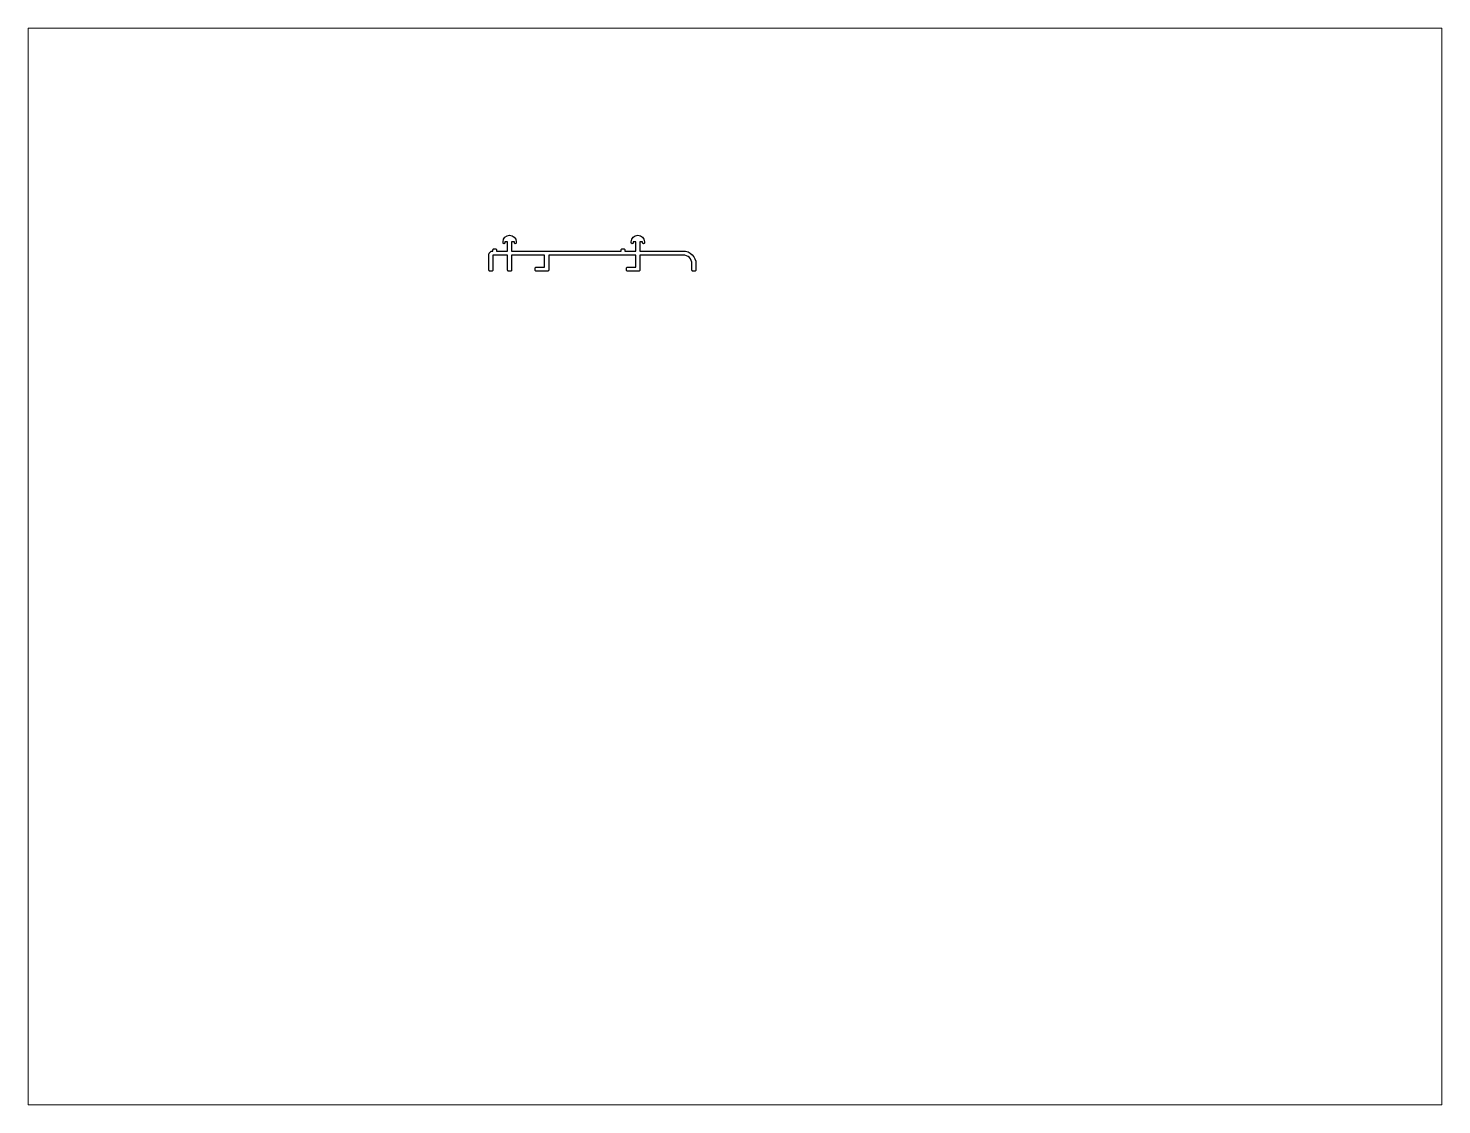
# Paper-space layout 'Layout1' of a CAD drawing. Extents: x 27 to 240, y 20 to 183.
# The model-space entities are those that its viewports show. They can reach past a viewport. Long polylines and large blocks are cut down to what shows.
import ezdxf

# ---------------------------------------------------------------- set-up
doc = ezdxf.new("R2010")
doc.units = 0
doc.header["$LTSCALE"] = 15
doc.layers.get('0').update_dxf_attribs({"linetype": 'CONTINUOUS'})

msp = doc.modelspace()

# ---------------------------------------------------------------- linework, layer by layer
at = {"ltscale": 0.05}
for p, q in [((127.46, 218.43), (127.46, 218.43)), ((130.56, 218.43), (130.56, 218.43))]:
    msp.add_line(p, q, dxfattribs=at)
msp.add_lwpolyline([(129.56, 218.93), (129.56, 216.43), (159.46, 216.43), (159.46, 216.73, -0.414214), (159.76, 217.03), (160.16, 217.03, -0.414214), (160.46, 216.73), (160.46, 216.43), (163.46, 216.43), (163.46, 218.93), (162.71, 218.93), (162.71, 218.68, -0.414214), (162.46, 218.43), (162.46, 218.43, -0.414214), (162.21, 218.68), (162.21, 218.93, -1), (165.81, 218.93), (165.81, 218.68, -0.414214), (165.56, 218.43), (165.56, 218.43, -0.414214), (165.31, 218.68), (165.31, 218.93), (164.56, 218.93), (164.56, 216.43), (176.36, 216.43, -0.414214), (179.86, 212.93), (179.86, 211.23, -0.414214), (179.56, 210.93), (179.06, 210.93, -0.414214), (178.76, 211.23), (178.76, 212.93, 0.414214), (176.36, 215.33), (164.56, 215.33), (164.56, 211.23, -0.414214), (164.26, 210.93), (161.16, 210.93, -0.414214), (160.86, 211.23), (160.86, 211.73, -0.414214), (161.16, 212.03), (163.46, 212.03), (163.46, 215.33), (139.66, 215.33), (139.66, 211.23, -0.414214), (139.36, 210.93), (136.26, 210.93, -0.414214), (135.96, 211.23), (135.96, 211.73, -0.414214), (136.26, 212.03), (138.56, 212.03), (138.56, 215.33), (129.56, 215.33), (129.56, 211.23, -0.414214), (129.26, 210.93), (128.76, 210.93, -0.414214), (128.46, 211.23), (128.46, 215.33), (124.46, 215.33), (124.46, 211.23, -0.414214), (124.16, 210.93), (123.66, 210.93, -0.414214), (123.36, 211.23), (123.36, 215.43, -0.414214), (124.36, 216.43), (124.46, 216.43), (124.46, 216.73, -0.414214), (124.76, 217.03), (125.16, 217.03, -0.414214), (125.46, 216.73), (125.46, 216.43), (128.46, 216.43), (128.46, 218.93), (127.71, 218.93), (127.71, 218.68, -0.414214), (127.46, 218.43, -0.414214), (127.21, 218.68), (127.21, 218.93, -1), (130.81, 218.93), (130.81, 218.68, -0.414214), (130.56, 218.43, -0.414214), (130.31, 218.68), (130.31, 218.93)], format="xyb", close=True, dxfattribs=at)

psp = doc.layouts.get("Layout1")

# ---------------------------------------------------------------- viewports
at = {"layer": '0', "color": 0, "linetype": 'BYBLOCK', "ltscale": 0.05}
psp.add_viewport(center=(133.35, 101.6), size=(213.36, 162.56), view_center_point=(190.51, 130.3), view_height=293.8955, dxfattribs=at)

doc.saveas('drawing.dxf')
